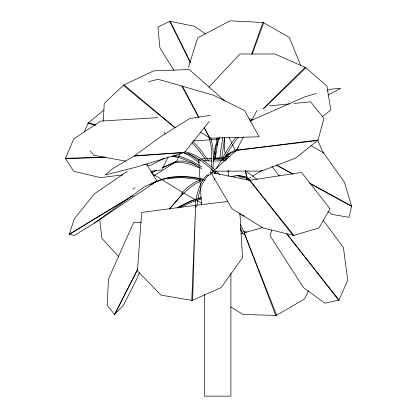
<?xml version="1.0" encoding="UTF-8"?>
<svg xmlns="http://www.w3.org/2000/svg" width="417" height="417" viewBox="0 0 417 417"><rect width="100%" height="100%" fill="white"/><g stroke="black" fill="none" stroke-linecap="round" stroke-linejoin="round"><path stroke-width="0.63" d="M211.356 166.816L211.8 156.49L211.138 146.007L209.152 137.818L209.652 137.198L210.814 138.298L212.795 146.487L213.457 156.969L212.962 168.583M103.291 121.18L104.219 103.4L123.943 84.833L175.098 127.68M216.731 138.11L216.016 147.128L213.379 159.904M217.81 138.084L217.095 147.102L214.625 159.273M214.406 154.749L214.963 147.92L216.251 143.719M215.563 157.85L216.069 151.642M219.879 158.674L220.468 152.424L222.787 137.459M221.75 157.918L224.669 137.339M210.575 174.968L211.237 168.729M212.435 173.571L212.832 169.828M197.059 205.211C198.252 194.291 200.947 182.474 209.115 174.567L208.615 175.745L207.332 174.791C199.003 182.849 196.402 194.937 195.192 206.045L195.98 207.233L196.642 206.29M214.489 173.774L215.521 170.975M271.738 230.168L270.08 235.793L303.472 287.563L324.812 303.169L339.115 300.11L286.328 233.218M216.976 145.502L218.998 138.903L218.696 138.319L217.533 139.523M188.411 67.445L197.674 37.874L230.038 20.85L263.768 22.544L252.186 54.215M251.644 54.064L262.955 22.315L289.372 37.441L300.74 65.631M139.372 272.744L136.917 278.733L123.39 305.348L114.43 314.6L137.756 269.028M216.496 168.749C220.478 159.94 227.609 152.179 237.2 149.656M84.208 132.116L88.331 122.723L95.795 124.918M180.191 153.607L176.735 161.311L153.743 175.901M214.583 179.482L215.026 178.502M308.444 290.91L304.556 298.973L275.866 315.659L244.367 233.364M162.072 169.302L168.119 156.808M137.714 269.319L114.654 314.6L107.153 305.348L108.587 278.733L133.669 222.443L141.399 222.563M243.335 136.979L236.538 150.276L213.004 171.168L261.396 171.069L295.716 158.038L318.327 139.961L236.538 150.276L317.936 140.508L323.936 118.36L310.649 101.826L293.975 103.463M251.904 120.216L256.929 110.385M227.854 171.882L228.464 170.746M221.067 160.295L230.033 145.502L235.871 137.245M223.215 160.164L224.44 157.996M224.747 157.454L231.571 146.45L238.138 137.162M218.331 139.32L219.384 137.693L218.331 139.32L219.78 138.027M236.35 150.141L238.237 147.54M184.543 152.455L209.308 121.383M169.458 209.105L183.021 193.415L169.292 209.006M208.839 87.143L239.994 54.001L274.866 53.981L305.932 67.721L263.58 108.701M250.523 121.222L252.379 119.392M263.038 108.879L305.218 67.278L326.892 86.09L330.796 110.046L322.179 116.781M250.549 121.311L252.41 119.507M222.282 159.456L228.855 153.883L236.366 150.829M223.481 159.476L230.054 153.904M103.927 110.083L87.93 123.208L95.425 125.361M177.272 207.994L178.784 206.868L190.089 201.27L196.829 198.935M177.751 207.994L179.263 206.868L190.569 201.27L196.084 199.357M132.997 195.537L69.128 234.297L74.408 235.423L94.404 223.137L144.073 187.004L156.881 181.046L147.029 164.741M126.987 171.554L94.404 193.874L74.408 218.654L69.128 234.526L129.666 197.632M94.404 223.137L156.881 181.046L150.772 184.752L156.881 181.046M132.945 189.104L135.134 187.718M130.776 196.954L132.997 195.599M246.291 180.008L250.737 177.298M252.4 176.287L262.402 170.193M237.445 150.313L238.456 149.75M328.085 94.993L340.694 88.341L331.447 89.097L327.116 90.353M164.454 158.116L150.25 165.57L143.844 164.407M180.076 207.463L190.97 202.417L196.485 200.504M151.324 172.82L156.641 170.412M162.552 167.738L176.735 161.311L162.536 167.613M151.293 172.602L156.62 170.24M249.726 121.154L304.832 96.822L316.592 93.408M199.978 180.055L195.245 182.067L188.651 186.477L181.854 192.763L181.781 194.119L183.412 193.686L190.215 187.405L196.803 182.995L200.358 181.484M198.054 198.508L201.093 197.668M197.919 198.721L200.968 197.804M197.71 200.077L201.369 198.951M183.928 152.643L135.895 167.222L105.115 174.994L112.632 168.65L134.785 155.671L183.897 152.497M209.569 159.195L211.846 158.533M244.133 232.759L262.846 227.5M148.504 81.753L157.934 79.272L182.557 86.22L199.018 117.62M213.15 159.935L223.027 157.574M217.611 159.841L218.847 159.518M219.332 159.946L220.567 159.622M201.15 159.065L205.524 158.528M225.826 160.076L223.408 160.649L213.186 161.066M240.979 233.447L242.871 233.035M226.113 157.053L229.814 156.427M231.039 176.48L237.492 175.489L243.877 176.813L249.079 180.42M234.458 176.209L235.631 176.031M237.393 175.76L239.155 175.489L245.535 176.813L250.737 180.42M210.158 115.426L189.923 118.454L161.223 136.26L134.118 156.114L183.897 152.502M122.52 174.859L100.622 177.642L73.71 171.298L65.323 158.319L105.475 157.073M150.85 171.262L161.801 169.87M227.63 201.51L195.599 205.3L141.665 212.435L137.433 270.909L161.035 295.121L192.618 300.485L195.599 205.3L191.789 300.589L221.245 287.527L242.517 257.659L239.916 213.066M167.801 178.763L180.566 177.486L193.478 178.763L202.678 180.561M269.606 105.85L289.487 103.901M214.255 158.095L219.926 157.819M193.222 140.941L216.397 139.445M157.934 117.641L100.622 121.102L73.71 138.903L65.323 158.762L105.475 157.345M206.801 158.476L211.909 158.267M214.463 158.267L220.212 158.502M202.97 160.649L211.909 161.014M249.058 118.939L252.931 119.205M173.884 155.447L180.144 156.49L191.862 161.025L202.016 167.045M172.628 156.198L173.884 156.406M175.135 156.615L176.386 156.823M125.903 161.15L93.872 155.333L90.213 150.949M203.293 179.154C187.436 175.536 169.818 174.535 155.03 182.281L156.354 181.89C171.721 175.166 189.209 175.932 205.122 180.212M172.049 156.219L179.649 157.709L191.367 162.249L201.885 168.833M238.326 176.48L244.706 177.804M226.071 158.366L227.317 158.653M240.625 230.731L241.881 231.023M243.763 231.456L246.895 232.175M224.012 158.778L226.431 159.351M200.546 160.076L198.732 159.643L199.091 165.46M195.87 164.626L191.757 163.047L183.334 161.066L176.829 161.207L175.573 162.02L175.666 162.526L182.166 162.385L190.595 164.366L199.409 167.754M239.535 213.994L244.268 216.037M250.096 181.004L251.091 181.442M188.291 153.576L190.512 154.681L199.316 161.077M183.527 152.679L189.636 155.713L199.477 162.865M276.435 165.054L292.953 174.04M309.466 183.032L351.614 205.967L349.05 217.356L331.729 214.322L327.986 211.779M276.44 165.106L292.969 174.191M310.071 183.584L351.677 206.446L344.426 182.229L323.66 153.018L310.801 145.356M183.444 192.925L195.338 199.634M197.606 200.911L201.573 203.152M230.768 307.016L243.002 314.475L276.711 315.445L244.372 233.358M151.965 173.503L182.891 192.581M245.165 171.1L245.493 171.309M200.634 132.08L209.798 138.178L259.171 136.786L244.544 110.515L214.041 95.472L181.786 85.996L198.716 117.537M205.435 33.959L194.317 26.245L169.646 21.194L190.496 62.91M247.135 178.142L245.243 170.642L257.258 179.373M174.942 127.784L123.265 85.282L153.602 70.895L189.209 69.519L224.982 101.102M215.073 170.042C206.285 162.468 197.038 154.264 185.351 151.866L183.855 152.268L183.913 152.82C196.814 155.64 206.941 164.965 216.407 173.639M216.465 171.345L219.681 174.468M192.883 141.373L198.919 147.733L208.792 160.998M191.856 142.791L197.46 148.697L206.618 160.884M118.475 256.398L101.936 238.456L99.673 219.113M286.271 233.275L338.802 300.422L347.721 280.26L343.452 247.583L322.998 220.02M271.853 166.378L279.301 176.016M174.009 70.478L159.94 47.929L157.934 27.095L170.141 21.178L190.319 62.008M240.338 224.268L244.789 233.275L244.336 234.604L242.965 233.734L240.281 228.089M204.257 127.857L209.485 137.605L204.106 127.331M228.933 137.318L231.795 143.167M232.368 144.334L235.511 150.766M317.686 140.43L323.582 153.336M225.451 153.122L224.45 150.761L224.393 137.735M226.202 154.889L227.208 157.245M245.243 170.642L247.208 178.142M164.585 132.106L164.95 134.019M199.17 166.753L199.879 178.382M199.957 179.675L200.353 186.138M200.431 187.431L201.494 204.883M228.151 170.626L228.417 176.443M230.903 273.088L230.903 396.15L204.434 396.15L204.434 294.553M329.941 208.729L319.031 227.917L293.229 235.548L249.736 180.3L210.71 172.409L232.014 208.729L262.918 227.917L294.001 235.548L249.736 180.3L301.569 172.409L329.941 208.729"/></g></svg>
